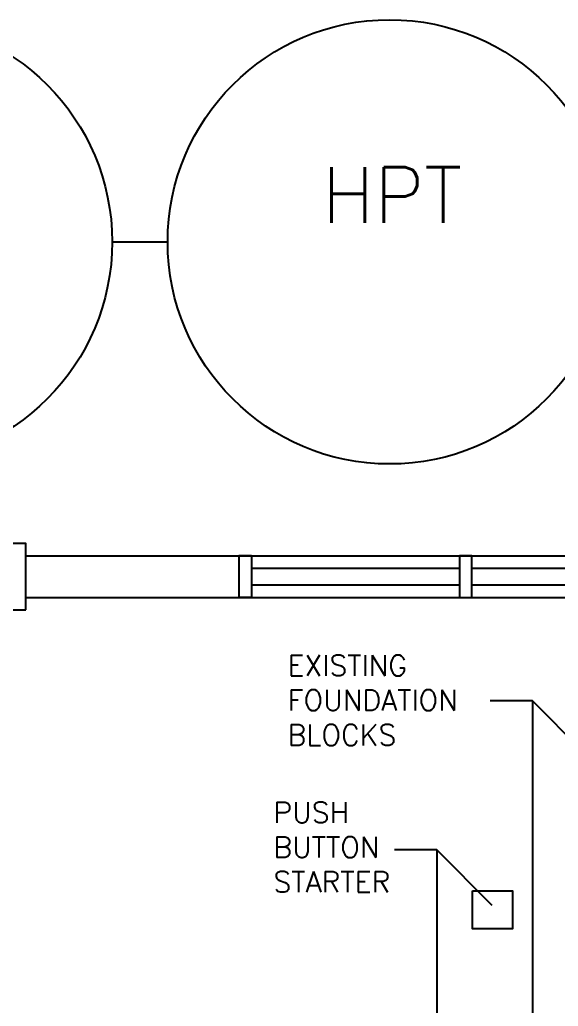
# Model space of a CAD drawing. Header units: inches. Extents: x 68782 to 87500, y -27905 to -16049.
# Drawn here: x 78472 to 80414, y -19602 to -16049 of the extents above; entities that cross this region are included whole.
import ezdxf

# ---------------------------------------------------------------- set-up
doc = ezdxf.new("R2010")
doc.units = ezdxf.units.IN
doc.header["$MEASUREMENT"] = 0
doc.layers.add('M-HVAC-PIPE-TEXT', color=2, linetype='Continuous', lineweight=25)
doc.layers.add('M-X-BKGD', color=8, linetype='Continuous')
doc.styles.add('SIMS', font='simplex.shx')
doc.styles.get("Standard").update_dxf_attribs({"font": 'arial.ttf'})
doc.dimstyles.get("Standard").update_dxf_attribs({"dimtxt": 0.18, "dimasz": 0.18, "dimexe": 0.18, "dimexo": 0.0625, "dimgap": 0.09, "dimtad": 0, "dimtih": 1, "dimtoh": 1, "dimdec": 4, "dimzin": 0, "dimdsep": 46, "dimtxsty": 'Standard', "dimcen": 0.09, "dimadec": 0, "dimazin": 0, "dimtfac": 1, "dimtdec": 4, "dimtofl": 0, "dimtmove": 0, "dimatfit": 3, "dimfxl": 1, "dimtolj": 1, "dimtzin": 0, "dimarcsym": 0})

# ---------------------------------------------------------------- blocks, each defined once
blk = doc.blocks.new('posts')
blk.add_lwpolyline([(8031, 9645), (8031, 9885), (7791, 9885), (7791, 9645)], close=True)

msp = doc.modelspace()

# ---------------------------------------------------------------- linework, layer by layer
at = {"layer": 'M-X-BKGD'}
for p, q in [((78805.7, -16849.1), (79005.7, -16849.1)), ((78495, -17979.9), (83255, -17979.9)), ((79262.5, -17979.9), (79262.5, -18129.9)), ((79307.5, -17979.9), (79262.5, -17979.9)), ((79307.5, -17979.9), (79307.5, -18129.9)), ((80102.5, -17979.9), (80057.5, -17979.9)), ((80057.5, -17979.9), (80057.5, -18129.9)), ((80102.5, -18129.9), (80102.5, -17979.9)), ((80057.5, -18024.9), (79307.5, -18024.9)), ((80852.5, -18024.9), (80102.5, -18024.9)), ((80057.5, -18084.9), (79307.5, -18084.9)), ((80852.5, -18084.9), (80102.5, -18084.9)), ((78495, -18129.9), (83255, -18129.9)), ((79307.5, -18129.9), (79262.5, -18129.9)), ((80057.5, -18129.9), (80102.5, -18129.9))]:
    msp.add_line(p, q, dxfattribs=at)
at = {"layer": 'M-X-BKGD', "color": 1}
for p, q in [((80320.2, -18501.9), (80320.2, -24546)), ((79975.2, -19038.5), (79975.2, -25082.6))]:
    msp.add_line(p, q, dxfattribs=at)
at = {"layer": 'M-X-BKGD'}
msp.add_lwpolyline([(80104.2, -19186.3), (80248.2, -19186.3), (80248.2, -19323.3), (80104.2, -19323.3)], close=True, dxfattribs=at)
for centre in [(78005.7, -16849.1), (79805.7, -16849.1)]:
    msp.add_circle(centre, 800, dxfattribs=at)

# ---------------------------------------------------------------- block references
msp.add_blockref('posts', (70464, -27819.9), dxfattribs=at)

# ---------------------------------------------------------------- texts
at = {"layer": 'M-HVAC-PIPE-TEXT', "color": 3, "style": 'SIMS'}
for s, insert, char_height, attachment_point in [('\\A1;\\pt0;HPT', (79814.7, -16580.5, -422.2), 200, 2), ('\\A1;EXISTING\\PFOUNDATION\\PBLOCKS', (79437.6, -18337.3, -422.2), 75, 1), ('\\A1;PUSH \\PBUTTON\\PSTARTER', (79386.8, -18866.7, -422.2), 75, 1)]:
    msp.add_mtext(s, dxfattribs=dict(at, insert=insert, char_height=char_height, attachment_point=attachment_point))

# ---------------------------------------------------------------- leaders
at = {"color": 1}
for points in [[(80520.1, -18703.1), (80320.2, -18501.9), (80168.1, -18501.9)], [(80175.1, -19239.7), (79975.2, -19038.5), (79823.1, -19038.5)]]:
    msp.add_leader(points, dimstyle='Standard', override={"dimscale": 1, "dimasz": 0.08, "dimtad": 0, "dimfxl": 0.009}, dxfattribs=at)

doc.saveas('drawing.dxf')
